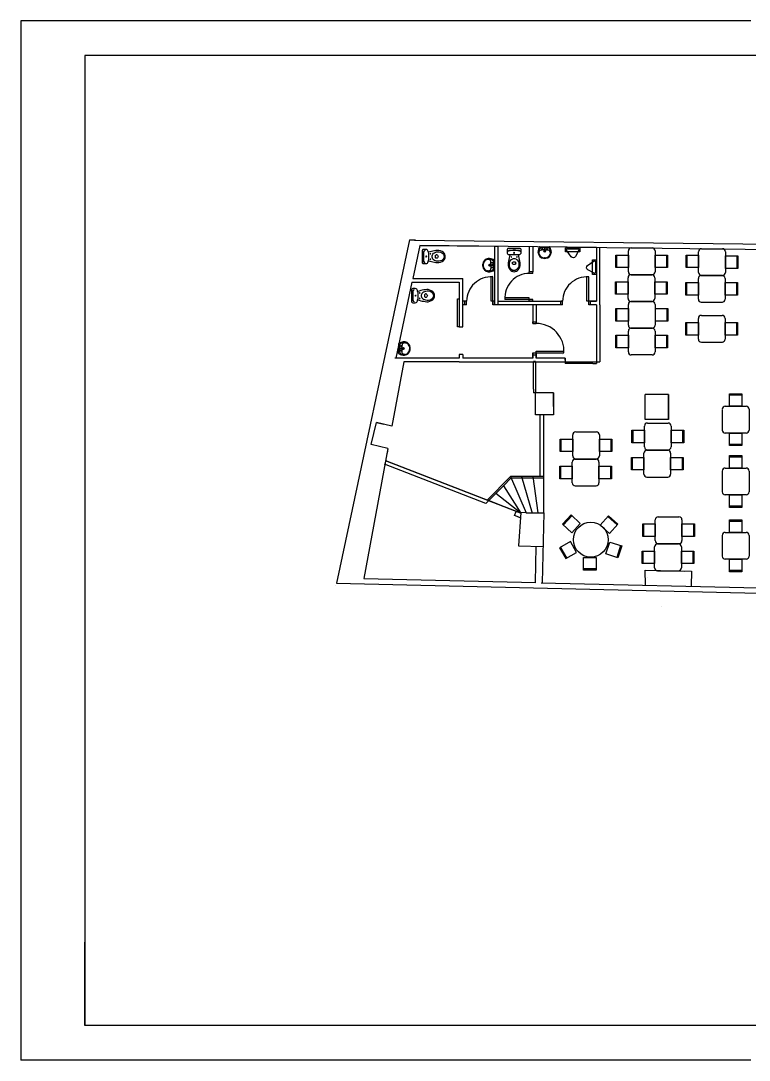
# Model space of a CAD drawing. Header units: millimetres. Extents: x 7 to 259, y -45 to 103.
# Drawn here: x 187.563 to 190.182, y 89.523 to 93.26 of the extents above; entities that cross this region are included whole.
import ezdxf

# ---------------------------------------------------------------- set-up
doc = ezdxf.new("R2010")
doc.units = ezdxf.units.MM
doc.linetypes.add('CONTINUA', pattern=[0])
for name, color, linetype in [('CAJETI1', 5, 'Continuous'), ('estructura', 5, 'Continuous'), ('MOBILIARI', 3, 'Continuous'), ('OFICINES', 6, 'Continuous'), ('portes', 4, 'Continuous')]:
    doc.layers.add(name, color=color, linetype=linetype)

# ---------------------------------------------------------------- blocks, each defined once
blk = doc.blocks.new('VI-IN')
for p, q in [((0, -0.04), (-0.011, -0.04)), ((0, -0.04), (0.011, -0.04)), ((-0.048, -0.423), (-0.048, -0.403)), ((0.048, -0.423), (0.048, -0.403))]:
    blk.add_line(p, q)
blk.add_lwpolyline([(-0.163, -0.358, -0.0164), (-0.122, -0.18, -0.014244), (-0.146, -0.175, -0.379899), (-0.203, -0.112), (-0.203, -0.04, -0.414214), (-0.163, 0), (0, 0), (0.163, 0, -0.414214), (0.203, -0.04), (0.203, -0.112, -0.379899), (0.146, -0.175, -0.014244), (0.122, -0.18, -0.0164), (0.163, -0.358, -0.034533), (0.175, -0.44, -0.180901), (0.118, -0.613, -0.210568), (0, -0.665, -0.210568), (-0.118, -0.613, -0.180901), (-0.175, -0.44, -0.034533)], format="xyb", close=True)
for centre, radius in [((-0.08, -0.24), 0.0075), ((0, -0.122), 0.0135), ((0, -0.122), 0.0135), ((0.08, -0.24), 0.0075)]:
    blk.add_circle(centre, radius)
for centre, radius, start, end in [((-0.139, -0.089), 0.04, 96.2719, 180), ((-0.14, -0.096), 0.04, 96.2141, 169.7572), ((0, -1.201), 1.154, 90.0008, 97.203), ((0, -1.197), 1.157, 90.0008, 97.1409), ((0, 1.219), 1.404, 264.9986, 270), ((-0.007, -0.406), 0.116, 96.2419, 152.5973), ((0, -0.47), 0.18, 90, 96.2419), ((0, -1.197), 1.157, 82.8591, 89.9992), ((0, -1.201), 1.154, 82.797, 89.9992), ((0, 1.219), 1.404, 270, 275.0014), ((0, -0.47), 0.18, 83.7581, 90), ((0.007, -0.406), 0.116, 27.4027, 83.7581), ((0.139, -0.089), 0.04, 0, 83.7281), ((0.14, -0.096), 0.04, 10.2428, 83.7859), ((0.079, -0.461), 0.216, 168.3805, 209.1161), ((0.112, -0.468), 0.25, 152.5973, 168.3805), ((0, -0.505), 0.126, 209.1161, 270), ((-0.033, -0.403), 0.015, 96.6492, 180), ((-0.018, -0.423), 0.03, 180, 233.1301), ((0, -0.399), 0.06, 233.1301, 270), ((0, -0.686), 0.3, 90, 96.6492), ((0, -0.686), 0.3, 83.3508, 90), ((0, -0.399), 0.06, 270, 306.8699), ((0, -0.505), 0.126, 270, 330.8839), ((0.033, -0.403), 0.015, 0, 83.3508), ((0.018, -0.423), 0.03, 306.8699, 0), ((-0.112, -0.468), 0.25, 11.6195, 27.4027), ((-0.079, -0.461), 0.216, 330.8839, 11.6195)]:
    blk.add_arc(centre, radius, start, end)
blk = doc.blocks.new('Vic-WC')
at = {"xscale": -1}
blk.add_blockref('VI-IN', (0, 0), dxfattribs=at)

msp = doc.modelspace()

# ---------------------------------------------------------------- linework, layer by layer
at = {"color": 6}
for p, q in [((189.4289, 92.4474), (189.4467, 92.4474)), ((189.4289, 92.4474), (189.4644, 92.4474)), ((189.4369, 92.436), (189.435, 92.436)), ((189.4467, 92.445), (189.4352, 92.445)), ((189.4467, 92.436), (189.4369, 92.436)), ((189.4467, 92.445), (189.4582, 92.445)), ((189.4467, 92.436), (189.4564, 92.436)), ((189.4564, 92.436), (189.4583, 92.436)), ((189.2537, 92.3911), (189.2537, 92.393)), ((189.2537, 92.3813), (189.2537, 92.3911)), ((189.2626, 92.3813), (189.2626, 92.3928)), ((189.265, 92.3991), (189.265, 92.3813)), ((189.265, 92.3991), (189.265, 92.3636)), ((189.2537, 92.3813), (189.2537, 92.3716)), ((189.2537, 92.3716), (189.2537, 92.3697)), ((189.2626, 92.3813), (189.2626, 92.3699)), ((188.9213, 92.0647), (188.9227, 92.1002)), ((188.9244, 92.0824), (188.9249, 92.0938)), ((188.9338, 92.0918), (188.9338, 92.0936)), ((188.9213, 92.0647), (188.922, 92.0825)), ((188.9244, 92.0824), (188.924, 92.0709)), ((188.933, 92.0722), (188.9329, 92.0704)), ((188.9334, 92.082), (188.933, 92.0722)), ((188.9334, 92.082), (188.9338, 92.0918))]:
    msp.add_line(p, q, dxfattribs=at)
for centre, radius in [((189.4382, 92.4401), 0.00161), ((189.4467, 92.4313), 0.00322), ((189.4467, 92.4313), 0.00211), ((189.4467, 92.4407), 0.00161), ((189.4551, 92.4401), 0.00161), ((189.2578, 92.3898), 0.00161), ((189.249, 92.3813), 0.00322), ((189.249, 92.3813), 0.00211), ((189.2578, 92.3729), 0.00161), ((189.2583, 92.3813), 0.00161), ((188.9296, 92.0906), 0.00161), ((188.9288, 92.0822), 0.00161), ((188.9289, 92.0737), 0.00161), ((188.9381, 92.0818), 0.00322), ((188.9381, 92.0818), 0.00211)]:
    msp.add_circle(centre, radius, dxfattribs=at)
for centre, radius, start, end in [((189.2444, 92.3977), 0.0382, 279.9338, 279.9338), ((189.4303, 92.4268), 0.0382, 9.9338, 9.9338), ((189.4455, 92.428), 0.0226, 174.8129, 186.5806), ((189.463, 92.4268), 0.0401, 171.9611, 175.3079), ((189.4639, 92.4268), 0.041, 150.4514, 172.1359), ((189.4455, 92.428), 0.0207, 174.8129, 186.5806), ((189.463, 92.4268), 0.0382, 171.8597, 175.3079), ((189.4443, 92.4286), 0.0194, 143.508, 169.4742), ((189.4378, 92.4248), 0.0122, 129.1375, 203.4893), ((189.4289, 92.4466), 0.000804, 90, 150.4514), ((189.4502, 92.4248), 0.0264, 135.309, 144.5281), ((189.4354, 92.4276), 0.00841, 92.1402, 128.2338), ((189.4352, 92.4397), 0.00533, 90, 135.309), ((189.4582, 92.4397), 0.00533, 44.691, 90), ((189.458, 92.4276), 0.00841, 51.7662, 87.8598), ((189.4432, 92.4248), 0.0264, 35.4719, 44.691), ((189.4555, 92.4248), 0.0122, 336.5107, 50.8625), ((189.4644, 92.4466), 0.000804, 29.5486, 90), ((189.4491, 92.4286), 0.0194, 10.5258, 36.492), ((189.4294, 92.4268), 0.041, 7.8641, 29.5486), ((189.4303, 92.4268), 0.0382, 4.6921, 8.1403), ((189.4478, 92.428), 0.0207, 353.4194, 5.1871), ((189.4303, 92.4268), 0.0401, 4.6921, 8.0389), ((189.4478, 92.428), 0.0226, 353.4194, 5.1871), ((189.2461, 92.3827), 0.0225, 97.8325, 172.7669), ((189.2461, 92.3827), 0.0205, 97.8325, 172.7669), ((189.2424, 92.3902), 0.0122, 39.1375, 113.4893), ((189.2456, 92.3825), 0.0226, 84.8129, 96.5806), ((189.2456, 92.3825), 0.0207, 84.8129, 96.5806), ((189.2444, 92.365), 0.0382, 81.8597, 85.3079), ((189.2444, 92.365), 0.0401, 81.9611, 85.3079), ((189.2463, 92.3838), 0.0194, 53.508, 79.4742), ((189.2444, 92.3641), 0.041, 60.4514, 82.1359), ((189.2453, 92.3927), 0.00841, 2.1402, 38.2338), ((189.2425, 92.3778), 0.0264, 45.309, 54.5281), ((189.2573, 92.3928), 0.00533, 0, 45.309), ((189.2642, 92.3991), 0.000804, 0, 60.4514), ((189.4453, 92.4285), 0.0225, 187.8325, 262.7669), ((189.4453, 92.4285), 0.0205, 187.8325, 262.7669), ((189.4467, 92.4391), 0.0332, 262.7803, 270), ((189.4467, 92.4391), 0.0313, 262.7803, 277.2197), ((189.4467, 92.4391), 0.0332, 270, 277.2197), ((189.448, 92.4285), 0.0205, 277.2331, 352.1675), ((189.448, 92.4285), 0.0225, 277.2331, 352.1675), ((189.2568, 92.3813), 0.0332, 172.7803, 180), ((189.2568, 92.3813), 0.0332, 180, 187.2197), ((189.2461, 92.38), 0.0225, 187.2331, 262.1675), ((189.2568, 92.3813), 0.0313, 172.7803, 187.2197), ((189.2461, 92.38), 0.0205, 187.2331, 262.1675), ((189.2424, 92.3725), 0.0122, 246.5107, 320.8625), ((189.2456, 92.3802), 0.0226, 263.4194, 275.1871), ((189.2456, 92.3802), 0.0207, 263.4194, 275.1871), ((189.2444, 92.3977), 0.0382, 274.6921, 278.1403), ((189.2444, 92.3977), 0.0401, 274.6921, 278.0389), ((189.2463, 92.3789), 0.0194, 280.5258, 306.492), ((189.2444, 92.3986), 0.041, 277.8641, 299.5486), ((189.2453, 92.37), 0.00841, 321.7662, 357.8598), ((189.2425, 92.3849), 0.0264, 305.4719, 314.691), ((189.2573, 92.3699), 0.00533, 314.691, 0), ((189.2642, 92.3636), 0.000804, 299.5486, 0), ((188.942, 92.0653), 0.0382, 97.6416, 97.6416), ((188.9235, 92.1002), 0.000804, 117.2564, 177.7078), ((188.9419, 92.0644), 0.041, 95.5719, 117.2564), ((188.9302, 92.0936), 0.00533, 132.3988, 177.7078), ((188.9444, 92.0781), 0.0264, 123.1796, 132.3988), ((188.9409, 92.0841), 0.0194, 98.2336, 124.1998), ((188.9422, 92.093), 0.00841, 139.474, 175.5675), ((188.945, 92.0904), 0.0122, 64.2185, 138.5702), ((188.942, 92.0653), 0.0401, 92.3999, 95.7467), ((188.942, 92.0653), 0.0382, 92.3999, 95.848), ((188.9414, 92.0828), 0.0226, 81.1272, 92.8948), ((188.9414, 92.0828), 0.0207, 81.1272, 92.8948), ((188.941, 92.0831), 0.0205, 4.9409, 79.8753), ((188.941, 92.0831), 0.0225, 4.9409, 79.8753), ((188.9221, 92.0647), 0.000804, 177.7078, 238.1592), ((188.9433, 92.0989), 0.041, 238.1592, 259.8437), ((188.9293, 92.0707), 0.00533, 177.7078, 223.0168), ((188.9447, 92.0851), 0.0264, 223.0168, 232.2359), ((188.9407, 92.0793), 0.0194, 231.2157, 257.182), ((188.9413, 92.0704), 0.00841, 179.848, 215.9415), ((188.9443, 92.0727), 0.0122, 216.8453, 291.1971), ((188.9433, 92.098), 0.0401, 259.6689, 263.0156), ((188.9433, 92.098), 0.0382, 259.5675, 263.0156), ((188.9413, 92.0806), 0.0226, 262.5207, 274.2884), ((188.9413, 92.0806), 0.0207, 262.5207, 274.2884), ((188.9409, 92.0804), 0.0205, 275.5403, 350.4747), ((188.9409, 92.0804), 0.0225, 275.5403, 350.4747), ((188.9303, 92.0821), 0.0313, 350.4881, 4.9275), ((188.9303, 92.0821), 0.0332, 350.4881, 357.7078), ((188.9303, 92.0821), 0.0332, 357.7078, 4.9275)]:
    msp.add_arc(centre, radius, start, end, dxfattribs=at)
at = {"color": 6, "linetype": 'ByBlock'}
for p in [(189.4369, 92.436), (189.4446, 92.4313), (189.4456, 92.4397), (189.4477, 92.4418), (189.4488, 92.4313), (189.2426, 92.4024), (189.2459, 92.4051), (189.2537, 92.3911), (189.4229, 92.4282), (189.4257, 92.425), (189.4467, 92.4079), (189.4677, 92.4252), (189.4704, 92.4278), (189.2255, 92.3813), (189.2429, 92.3604), (189.2455, 92.3576), (189.249, 92.3835), (189.249, 92.3792), (189.2574, 92.3824), (189.2594, 92.3803), (188.9425, 92.1054), (188.945, 92.1026), (188.9277, 92.0833), (188.9296, 92.0811), (188.933, 92.0722), (188.938, 92.0797), (188.9382, 92.0839), (188.9402, 92.058), (188.9436, 92.0606), (188.9615, 92.0809)]:
    msp.add_point(p, dxfattribs=at)
at = {"layer": 'CAJETI1'}
for p, q in [((187.5629, 93.2601), (187.5629, 89.5226)), ((190.1879, 93.2601), (187.5629, 93.2601)), ((187.7934, 93.1351), (187.7934, 89.6476)), ((190.1879, 89.5226), (187.5629, 89.5226))]:
    msp.add_line(p, q, dxfattribs=at)
at = {"layer": 'CAJETI1', "color": 5}
for p, q in [((192.6879, 93.1351), (187.7934, 93.1351)), ((192.6879, 89.6476), (187.7934, 89.6476))]:
    msp.add_line(p, q, dxfattribs=at)
at = {"layer": 'CAJETI1', "linetype": 'CONTINUA'}
msp.add_line((187.7934, 89.6476), (187.7934, 89.9476), dxfattribs=at)
at = {"layer": 'estructura'}
for p, q in [((188.9605, 92.4719), (188.698, 91.2385)), ((188.9825, 92.4711), (188.9604, 92.4711)), ((188.9792, 92.4712), (191.7182, 92.4406)), ((188.9976, 92.4522), (188.9722, 92.3332)), ((189.6325, 92.4451), (188.9976, 92.4522)), ((188.9976, 92.4522), (189.2663, 92.4492)), ((189.2663, 92.4492), (189.2788, 92.4492)), ((189.2663, 92.4492), (189.2663, 92.4492)), ((189.2663, 92.4492), (189.2788, 92.4492)), ((189.2663, 92.4492), (189.2663, 92.2391)), ((189.2788, 92.4492), (189.2788, 92.2391)), ((189.2788, 92.4491), (189.2788, 92.2516)), ((189.3913, 92.4478), (189.3913, 92.3579)), ((189.4038, 92.4477), (189.4038, 92.3579)), ((189.5712, 92.4458), (191.719, 92.4218)), ((189.6325, 92.4451), (189.6325, 92.2516)), ((189.645, 92.2391), (189.645, 92.445)), ((188.9696, 92.3207), (188.9112, 92.0466)), ((188.9696, 92.3207), (189.1398, 92.3207)), ((188.9722, 92.3332), (189.1523, 92.3332)), ((189.1398, 92.3207), (189.1398, 92.1602)), ((189.1523, 92.1602), (189.1523, 92.3332)), ((189.16, 92.2519), (189.1523, 92.2519)), ((189.2788, 92.2516), (189.5112, 92.2516)), ((189.6113, 92.2516), (189.6325, 92.2516)), ((189.6325, 92.2516), (189.6113, 92.2516)), ((189.16, 92.2391), (189.1523, 92.2391)), ((189.5112, 92.2391), (189.2663, 92.2391)), ((189.4163, 92.2391), (189.4038, 92.2391)), ((189.4038, 92.2391), (189.4038, 92.1719)), ((189.4163, 92.2391), (189.4163, 92.1719)), ((189.6325, 92.2391), (189.6113, 92.2391)), ((189.6325, 92.2391), (189.6325, 92.1719)), ((189.645, 92.2391), (189.645, 92.0341)), ((189.6325, 92.1719), (189.6325, 92.0341)), ((189.1398, 92.1602), (189.1523, 92.1602)), ((189.1398, 92.0602), (189.1398, 92.0466)), ((189.1523, 92.0602), (189.1398, 92.0602)), ((189.1523, 92.0602), (189.1523, 92.0466)), ((189.4038, 92.0656), (189.4038, 92.0466)), ((189.4038, 92.0466), (189.4038, 92.0656)), ((189.4038, 92.0594), (189.4163, 92.0594)), ((189.4163, 92.0466), (189.4163, 92.0719)), ((189.4163, 92.0656), (189.4163, 92.0466)), ((188.9405, 92.0341), (188.8977, 91.8023)), ((188.9405, 92.0341), (188.8977, 91.8023)), ((189.1398, 92.0466), (188.9085, 92.0466)), ((189.1398, 92.0466), (188.9085, 92.0466)), ((189.1398, 92.0466), (188.9112, 92.0466)), ((189.1398, 92.0341), (188.9405, 92.0341)), ((189.1398, 92.0341), (189.645, 92.0341)), ((189.4038, 92.0466), (189.1523, 92.0466)), ((189.52, 92.0466), (189.4163, 92.0466)), ((189.52, 92.0466), (189.52, 92.0341)), ((189.4782, 91.9229), (189.4132, 91.9229)), ((189.4132, 91.8429), (189.4132, 91.9229)), ((189.4782, 91.8729), (189.4782, 91.9229)), ((189.4782, 91.9229), (189.4782, 91.8429)), ((189.4782, 91.9164), (189.4782, 91.8429)), ((189.8082, 91.8264), (189.8082, 91.9164)), ((189.8414, 91.9164), (189.8082, 91.9164)), ((189.8914, 91.9164), (189.8414, 91.9164)), ((189.8914, 91.9164), (189.8908, 91.8264)), ((189.8914, 91.8664), (189.8914, 91.9164)), ((189.8914, 91.9164), (189.8914, 91.8264)), ((189.4782, 91.8429), (189.4132, 91.8429)), ((189.4311, 91.6211), (189.4311, 91.8429)), ((189.4436, 91.491), (189.4436, 91.8429)), ((189.8914, 91.8664), (189.8914, 91.8664)), ((188.8233, 91.7371), (188.8425, 91.8161)), ((188.8977, 91.8023), (188.8425, 91.8161)), ((188.8425, 91.816), (188.8425, 91.816)), ((188.8425, 91.816), (188.8689, 91.8096)), ((189.8914, 91.8264), (189.8082, 91.8264)), ((188.8829, 91.7222), (188.7965, 91.2548)), ((188.8829, 91.7222), (188.8233, 91.7371)), ((188.8829, 91.7222), (188.8798, 91.7059)), ((189.2357, 91.5247), (188.8702, 91.6663)), ((189.3594, 91.4902), (188.8747, 91.678)), ((189.3606, 91.4899), (188.8759, 91.6778)), ((189.2399, 91.5365), (189.3238, 91.6216)), ((189.3233, 91.621), (189.2914, 91.5892)), ((189.3255, 91.6158), (189.2983, 91.5882)), ((189.3233, 91.621), (189.3797, 91.491)), ((189.4436, 91.621), (189.3238, 91.6216)), ((189.4436, 91.6153), (189.3255, 91.6158)), ((189.4037, 91.6212), (189.3638, 91.6212)), ((189.3638, 91.6212), (189.4017, 91.4897)), ((189.4436, 91.621), (189.4037, 91.6212)), ((189.4037, 91.6212), (189.4223, 91.491)), ((189.2983, 91.5882), (189.2357, 91.5247)), ((189.2983, 91.5882), (189.3606, 91.4899)), ((189.3594, 91.4902), (189.2442, 91.5348)), ((189.3606, 91.4899), (189.2711, 91.5606)), ((189.3382, 91.4814), (189.3443, 91.496)), ((189.3596, 91.4731), (189.3382, 91.4814)), ((189.3519, 91.4761), (189.3568, 91.4742)), ((189.3607, 91.4915), (189.3532, 91.3717)), ((189.3797, 91.491), (189.3608, 91.4922)), ((189.3797, 91.491), (189.4436, 91.491)), ((189.4436, 91.491), (189.4376, 91.2396)), ((189.3532, 91.3717), (189.4407, 91.3696)), ((189.4151, 91.3702), (189.4121, 91.2402)), ((189.8093, 91.2307), (189.8083, 91.2845)), ((189.8083, 91.2845), (189.9479, 91.2813)), ((189.8083, 91.2845), (189.9745, 91.2807)), ((189.9745, 91.2807), (189.9732, 91.2268)), ((188.698, 91.2385), (190.5167, 91.1953)), ((188.7931, 91.2362), (188.793, 91.2355)), ((188.7965, 91.2548), (189.4152, 91.2401)), ((189.4339, 91.2396), (190.2792, 91.2196)), ((189.8169, 91.2577), (189.8169, 91.2577)), ((188.6958, 91.2284), (188.6957, 91.228)), ((189.866, 91.1543), (189.866, 91.1543))]:
    msp.add_line(p, q, dxfattribs=at)
at = {"layer": 'MOBILIARI'}
for p, q in [((189.7476, 92.3578), (189.7476, 92.4326)), ((189.7583, 92.4433), (189.8331, 92.4433)), ((189.8438, 92.4326), (189.8438, 92.3578)), ((190.0004, 92.355), (190.0004, 92.4298)), ((190.011, 92.4405), (190.0859, 92.4405)), ((190.0965, 92.4298), (190.0965, 92.355)), ((189.7066, 92.3727), (189.7066, 92.4177)), ((189.8848, 92.4177), (189.8848, 92.3727)), ((189.9593, 92.3728), (189.9593, 92.4178)), ((190.1376, 92.4149), (190.1376, 92.3699)), ((189.7055, 92.2765), (189.7055, 92.3215)), ((189.7466, 92.2616), (189.7466, 92.3364)), ((189.7573, 92.3471), (189.8321, 92.3471)), ((189.8331, 92.3471), (189.7583, 92.3471)), ((189.8428, 92.3364), (189.8428, 92.2616)), ((189.8838, 92.3215), (189.8838, 92.2765)), ((189.9583, 92.2737), (189.9583, 92.3187)), ((189.9993, 92.2588), (189.9993, 92.3336)), ((190.01, 92.3443), (190.0848, 92.3443)), ((190.0859, 92.3443), (190.011, 92.3443)), ((190.0955, 92.3336), (190.0955, 92.2588)), ((190.1365, 92.3187), (190.1365, 92.2737)), ((189.8321, 92.2509), (189.7573, 92.2509)), ((189.7583, 92.2509), (189.8331, 92.2509)), ((190.011, 92.2481), (190.0859, 92.2481)), ((189.7066, 92.1803), (189.7066, 92.2253)), ((189.7476, 92.1654), (189.7476, 92.2402)), ((189.8438, 92.2402), (189.8438, 92.1654)), ((189.8859, 92.2253), (189.8859, 92.1803)), ((189.9584, 92.1301), (189.9584, 92.1751)), ((189.9994, 92.1152), (189.9994, 92.19)), ((190.0101, 92.2007), (190.0849, 92.2007)), ((190.0956, 92.19), (190.0956, 92.1152)), ((190.1366, 92.1751), (190.1366, 92.1301)), ((189.7476, 92.0692), (189.7476, 92.1441)), ((189.7583, 92.1547), (189.8331, 92.1547)), ((189.8331, 92.1547), (189.7583, 92.1547)), ((189.8438, 92.1441), (189.8438, 92.0692)), ((189.7066, 92.0842), (189.7066, 92.1292)), ((189.8848, 92.1292), (189.8848, 92.0842)), ((190.0111, 92.1045), (190.086, 92.1045)), ((189.8331, 92.0586), (189.7583, 92.0586)), ((190.1109, 91.9149), (190.1559, 91.9149)), ((190.096, 91.8738), (190.1708, 91.8738)), ((190.0853, 91.8621), (190.0853, 91.7873)), ((190.1815, 91.8631), (190.1815, 91.7883)), ((189.8055, 91.728), (189.8055, 91.8028)), ((189.8162, 91.8135), (189.891, 91.8135)), ((189.9017, 91.8028), (189.9017, 91.728)), ((189.5066, 91.7111), (189.5066, 91.7561)), ((189.5476, 91.6962), (189.5476, 91.771)), ((189.5583, 91.7817), (189.6331, 91.7817)), ((189.6438, 91.771), (189.6438, 91.6962)), ((189.6848, 91.7561), (189.6848, 91.7111)), ((189.7644, 91.7429), (189.7644, 91.7879)), ((189.9427, 91.7879), (189.9427, 91.7429)), ((190.1708, 91.7776), (190.096, 91.7776)), ((190.1559, 91.7366), (190.1109, 91.7366)), ((189.5564, 91.684), (189.6312, 91.684)), ((189.5594, 91.6855), (189.6342, 91.6855)), ((189.7625, 91.6452), (189.7625, 91.6902)), ((189.8035, 91.6303), (189.8035, 91.7051)), ((189.8142, 91.7158), (189.889, 91.7158)), ((189.8172, 91.7173), (189.892, 91.7173)), ((189.8997, 91.7051), (189.8997, 91.6303)), ((189.9407, 91.6902), (189.9407, 91.6452)), ((190.1109, 91.6927), (190.1559, 91.6927)), ((189.5046, 91.6134), (189.5046, 91.6584)), ((189.5457, 91.5985), (189.5457, 91.6733)), ((189.6419, 91.6733), (189.6419, 91.5985)), ((189.6829, 91.6584), (189.6829, 91.6134)), ((190.096, 91.6517), (190.1708, 91.6517)), ((189.8152, 91.6196), (189.8901, 91.6196)), ((190.0853, 91.6399), (190.0853, 91.5651)), ((190.1815, 91.641), (190.1815, 91.5662)), ((189.5574, 91.5878), (189.6322, 91.5878)), ((190.1708, 91.5555), (190.096, 91.5555)), ((190.1559, 91.5144), (190.1109, 91.5144)), ((189.5448, 91.4804), (189.5143, 91.4473)), ((189.6734, 91.4773), (189.7072, 91.4476)), ((189.8442, 91.391), (189.8442, 91.4658)), ((189.8549, 91.4765), (189.9297, 91.4765)), ((189.9404, 91.4658), (189.9404, 91.391)), ((190.1109, 91.4614), (190.1559, 91.4614)), ((189.8032, 91.4059), (189.8032, 91.4509)), ((189.9814, 91.4509), (189.9814, 91.4059)), ((190.096, 91.4204), (190.1708, 91.4204)), ((190.0853, 91.4087), (190.0853, 91.3339)), ((190.1815, 91.4097), (190.1815, 91.3349)), ((189.5037, 91.3674), (189.5261, 91.3283)), ((189.7198, 91.3734), (189.7063, 91.3305)), ((189.8012, 91.3082), (189.8012, 91.3532)), ((189.8422, 91.2933), (189.8422, 91.3681)), ((189.8529, 91.3788), (189.9277, 91.3788)), ((189.8559, 91.3803), (189.9307, 91.3803)), ((189.9384, 91.3681), (189.9384, 91.2933)), ((189.9795, 91.3532), (189.9795, 91.3082)), ((190.1708, 91.3242), (190.096, 91.3242)), ((189.6314, 91.2889), (189.5864, 91.2889)), ((189.854, 91.2826), (189.9288, 91.2826)), ((190.1559, 91.2832), (190.1109, 91.2832))]:
    msp.add_line(p, q, dxfattribs=at)
for points in [[(189.7476, 92.3727), (189.7026, 92.3727), (189.7026, 92.4177), (189.7476, 92.4177)], [(189.8438, 92.4177), (189.8888, 92.4177), (189.8888, 92.3727), (189.8438, 92.3727)], [(190.0004, 92.3728), (189.9554, 92.3728), (189.9554, 92.4178), (190.0004, 92.4178)], [(190.0965, 92.4149), (190.1415, 92.4149), (190.1415, 92.3699), (190.0965, 92.3699)], [(189.7466, 92.2765), (189.7016, 92.2765), (189.7016, 92.3215), (189.7466, 92.3215)], [(189.8428, 92.3215), (189.8878, 92.3215), (189.8878, 92.2765), (189.8428, 92.2765)], [(189.9993, 92.2737), (189.9543, 92.2737), (189.9543, 92.3187), (189.9993, 92.3187)], [(190.0955, 92.3187), (190.1405, 92.3187), (190.1405, 92.2737), (190.0955, 92.2737)], [(189.7476, 92.1803), (189.7026, 92.1803), (189.7026, 92.2253), (189.7476, 92.2253)], [(189.8448, 92.2253), (189.8898, 92.2253), (189.8898, 92.1803), (189.8448, 92.1803)], [(189.9994, 92.1301), (189.9544, 92.1301), (189.9544, 92.1751), (189.9994, 92.1751)], [(190.0956, 92.1751), (190.1406, 92.1751), (190.1406, 92.1301), (190.0956, 92.1301)], [(189.7476, 92.0842), (189.7026, 92.0842), (189.7026, 92.1292), (189.7476, 92.1292)], [(189.8438, 92.1292), (189.8888, 92.1292), (189.8888, 92.0842), (189.8438, 92.0842)], [(190.1109, 91.8738), (190.1109, 91.9188), (190.1559, 91.9188), (190.1559, 91.8738)], [(189.5476, 91.7111), (189.5026, 91.7111), (189.5026, 91.7561), (189.5476, 91.7561)], [(189.6438, 91.7561), (189.6888, 91.7561), (189.6888, 91.7111), (189.6438, 91.7111)], [(189.8055, 91.7429), (189.7605, 91.7429), (189.7605, 91.7879), (189.8055, 91.7879)], [(189.9017, 91.7879), (189.9467, 91.7879), (189.9467, 91.7429), (189.9017, 91.7429)], [(190.1559, 91.7776), (190.1559, 91.7326), (190.1109, 91.7326), (190.1109, 91.7776)], [(189.8035, 91.6452), (189.7585, 91.6452), (189.7585, 91.6902), (189.8035, 91.6902)], [(189.8997, 91.6902), (189.9447, 91.6902), (189.9447, 91.6452), (189.8997, 91.6452)], [(190.1109, 91.6517), (190.1109, 91.6967), (190.1559, 91.6967), (190.1559, 91.6517)], [(189.5457, 91.6134), (189.5007, 91.6134), (189.5007, 91.6584), (189.5457, 91.6584)], [(189.6419, 91.6584), (189.6869, 91.6584), (189.6869, 91.6134), (189.6419, 91.6134)], [(190.1559, 91.5555), (190.1559, 91.5105), (190.1109, 91.5105), (190.1109, 91.5555)], [(189.5749, 91.4525), (189.5419, 91.4831), (189.5114, 91.45), (189.5444, 91.4195)], [(189.6463, 91.4464), (189.676, 91.4803), (189.7098, 91.4506), (189.6802, 91.4167)], [(190.1109, 91.4204), (190.1109, 91.4654), (190.1559, 91.4654), (190.1559, 91.4204)], [(189.8442, 91.4059), (189.7992, 91.4059), (189.7992, 91.4509), (189.8442, 91.4509)], [(189.9404, 91.4509), (189.9854, 91.4509), (189.9854, 91.4059), (189.9404, 91.4059)], [(189.5393, 91.3878), (189.5003, 91.3654), (189.5227, 91.3264), (189.5617, 91.3487)], [(189.6807, 91.3857), (189.7236, 91.3722), (189.7101, 91.3293), (189.6672, 91.3428)], [(189.8422, 91.3082), (189.7972, 91.3082), (189.7972, 91.3532), (189.8422, 91.3532)], [(189.9384, 91.3532), (189.9834, 91.3532), (189.9834, 91.3082), (189.9384, 91.3082)], [(189.6314, 91.3299), (189.6314, 91.2849), (189.5864, 91.2849), (189.5864, 91.3299)], [(190.1559, 91.3242), (190.1559, 91.2792), (190.1109, 91.2792), (190.1109, 91.3242)]]:
    msp.add_lwpolyline(points, close=True, dxfattribs=at)
msp.add_circle((189.6123, 91.3943), 0.0625, dxfattribs=at)
for centre, start, end in [((189.7583, 92.4326), 90, 180), ((189.8331, 92.4326), 0, 90), ((190.011, 92.4298), 90, 180), ((190.0859, 92.4298), 0, 90), ((189.7583, 92.3578), 180, 270), ((189.8331, 92.3578), 270, 0), ((190.011, 92.355), 180, 270), ((190.0859, 92.355), 270, 0), ((189.7573, 92.3364), 90, 180), ((189.8321, 92.3364), 0, 90), ((190.01, 92.3336), 90, 180), ((190.0848, 92.3336), 0, 90), ((189.7573, 92.2616), 180, 270), ((189.7583, 92.2402), 90, 180), ((189.8321, 92.2616), 270, 0), ((189.8331, 92.2402), 0, 90), ((190.01, 92.2588), 180, 270), ((190.0848, 92.2588), 270, 0), ((190.0101, 92.19), 90, 180), ((190.0849, 92.19), 0, 90), ((189.7583, 92.1654), 180, 270), ((189.7583, 92.1441), 90, 180), ((189.8331, 92.1654), 270, 0), ((189.8331, 92.1441), 0, 90), ((190.0101, 92.1152), 180, 270), ((190.0849, 92.1152), 270, 0), ((189.7583, 92.0692), 180, 270), ((189.8331, 92.0692), 270, 0), ((190.096, 91.8631), 90, 180), ((190.1708, 91.8631), 0, 90), ((189.8162, 91.8028), 90, 180), ((189.891, 91.8028), 0, 90), ((189.5583, 91.771), 90, 180), ((189.6331, 91.771), 0, 90), ((190.096, 91.7883), 180, 270), ((190.1708, 91.7883), 270, 0), ((189.8162, 91.728), 180, 270), ((189.891, 91.728), 270, 0), ((189.5564, 91.6733), 90, 180), ((189.5583, 91.6962), 180, 270), ((189.6312, 91.6733), 0, 90), ((189.6331, 91.6962), 270, 0), ((189.8142, 91.7051), 90, 180), ((189.889, 91.7051), 0, 90), ((190.096, 91.641), 90, 180), ((190.1708, 91.641), 0, 90), ((189.8142, 91.6303), 180, 270), ((189.889, 91.6303), 270, 0), ((189.5564, 91.5985), 180, 270), ((189.6312, 91.5985), 270, 0), ((190.096, 91.5662), 180, 270), ((190.1708, 91.5662), 270, 0), ((189.8549, 91.4658), 90, 180), ((189.9297, 91.4658), 0, 90), ((190.096, 91.4097), 90, 180), ((190.1708, 91.4097), 0, 90), ((189.8549, 91.391), 180, 270), ((189.9297, 91.391), 270, 0), ((189.8529, 91.3681), 90, 180), ((189.9277, 91.3681), 0, 90), ((190.096, 91.3349), 180, 270), ((190.1708, 91.3349), 270, 0), ((189.8529, 91.2933), 180, 270), ((189.9277, 91.2933), 270, 0)]:
    msp.add_arc(centre, 0.0107, start, end, dxfattribs=at)
at = {"layer": 'OFICINES'}
for points in [[(189.5737, 92.4433), (189.5737, 92.4293), (189.5217, 92.4293), (189.5217, 92.4433)], [(189.6325, 92.3484), (189.6185, 92.3484), (189.6185, 92.4003), (189.6325, 92.4003)]]:
    msp.add_lwpolyline(points, close=True, dxfattribs=at)
for points in [[(189.5699, 92.4352), (189.557, 92.4124, -0.544521), (189.5423, 92.4115), (189.5252, 92.4349, -0.61439), (189.5277, 92.4399), (189.5672, 92.4399)], [(189.6244, 92.3521), (189.6016, 92.365, -0.544521), (189.6007, 92.3797), (189.6241, 92.3968, -0.61439), (189.6291, 92.3943), (189.6291, 92.3549)]]:
    msp.add_lwpolyline(points, format="xyb", dxfattribs=at)
for centre, start, end in [((189.5672, 92.4367), 330.5415, 90), ((189.626, 92.3549), 240.5415, 0)]:
    msp.add_arc(centre, 0.00313, start, end, dxfattribs=at)
at = {"layer": 'portes'}
for p, q in [((189.6078, 92.3913), (189.6078, 92.3913)), ((189.3913, 92.3516), (189.3913, 92.3579)), ((189.4038, 92.3579), (189.3913, 92.3579)), ((189.4038, 92.3516), (189.4038, 92.3579)), ((189.2538, 92.2519), (189.2538, 92.3394)), ((189.26, 92.2391), (189.26, 92.3392)), ((189.2608, 92.3456), (189.2608, 92.3456)), ((189.4038, 92.3516), (189.3913, 92.3516)), ((189.5988, 92.2516), (189.5988, 92.3391)), ((189.605, 92.2388), (189.605, 92.3389)), ((189.1335, 92.1602), (189.1335, 92.2602)), ((189.1335, 92.2602), (189.1398, 92.2602)), ((189.1398, 92.2602), (189.1398, 92.1602)), ((189.1662, 92.2519), (189.16, 92.2519)), ((189.16, 92.2391), (189.16, 92.2519)), ((189.1662, 92.2391), (189.1662, 92.2519)), ((189.26, 92.2519), (189.2538, 92.2519)), ((189.2663, 92.2519), (189.26, 92.2519)), ((189.2663, 92.2391), (189.2663, 92.2519)), ((189.2975, 92.2516), (189.2975, 92.2516)), ((189.3913, 92.2641), (189.3038, 92.2641)), ((189.4038, 92.2578), (189.304, 92.2578)), ((189.3913, 92.2578), (189.3913, 92.2641)), ((189.3913, 92.2516), (189.3913, 92.2578)), ((189.4038, 92.2516), (189.3913, 92.2516)), ((189.4038, 92.2516), (189.4038, 92.2578)), ((189.5112, 92.2516), (189.505, 92.2516)), ((189.505, 92.2388), (189.505, 92.2516)), ((189.5112, 92.2388), (189.5112, 92.2516)), ((189.605, 92.2516), (189.5988, 92.2516)), ((189.6113, 92.2516), (189.605, 92.2516)), ((189.6113, 92.2388), (189.6113, 92.2516)), ((189.1662, 92.2391), (189.16, 92.2391)), ((189.2663, 92.2393), (189.26, 92.2393)), ((189.5112, 92.2388), (189.505, 92.2388)), ((189.6113, 92.239), (189.605, 92.239)), ((189.4038, 92.1719), (189.4038, 92.1781)), ((189.4038, 92.1781), (189.4163, 92.1781)), ((189.4038, 92.1719), (189.4163, 92.1719)), ((189.4163, 92.1719), (189.4163, 92.1781)), ((189.1398, 92.1602), (189.1335, 92.1602)), ((189.4032, 92.0607), (189.4032, 92.0607)), ((189.4038, 92.0656), (189.5161, 92.0656)), ((189.4038, 92.0594), (189.4038, 92.0656)), ((189.4038, 92.0594), (189.4163, 92.0594)), ((189.4163, 92.0719), (189.5163, 92.0719)), ((189.4163, 92.0656), (189.4163, 92.0719)), ((189.4163, 92.0594), (189.4163, 92.0656)), ((189.51, 92.0594), (189.51, 92.0594)), ((189.4069, 91.9354), (189.4069, 92.0354)), ((189.4132, 92.0354), (189.4069, 92.0354)), ((189.4132, 92.0354), (189.4132, 91.9229)), ((189.52, 92.0403), (189.52, 92.0466)), ((189.52, 92.0341), (189.6325, 92.0341)), ((189.52, 92.0341), (189.52, 92.0278)), ((189.62, 92.0278), (189.52, 92.0278)), ((189.62, 92.0278), (189.6325, 92.0278)), ((189.6325, 92.0341), (189.6325, 92.0278)), ((189.4069, 91.9354), (189.4069, 91.9229)), ((189.4132, 91.9229), (189.4069, 91.9229))]:
    msp.add_line(p, q, dxfattribs=at)
for centre, radius, start, end in [((189.2537, 92.2519), 0.0875, 85.877, 180), ((189.3913, 92.2641), 0.0875, 90, 184.123), ((189.5987, 92.2516), 0.0875, 85.877, 180), ((189.4163, 92.0719), 0.1, 356.4167, 90)]:
    msp.add_arc(centre, radius, start, end, dxfattribs=at)

# ---------------------------------------------------------------- block references
at = {"layer": 'OFICINES', "xscale": 0.125, "yscale": 0.125, "zscale": 0.125, "rotation": 90}
for p in [(189.0059, 92.4124), (188.9675, 92.2717)]:
    msp.add_blockref('Vic-WC', p, dxfattribs=at)
at = {"layer": 'OFICINES', "xscale": 0.125, "yscale": 0.125, "zscale": 0.125}
msp.add_blockref('Vic-WC', (189.3368, 92.4411), dxfattribs=at)

doc.saveas('drawing.dxf')
